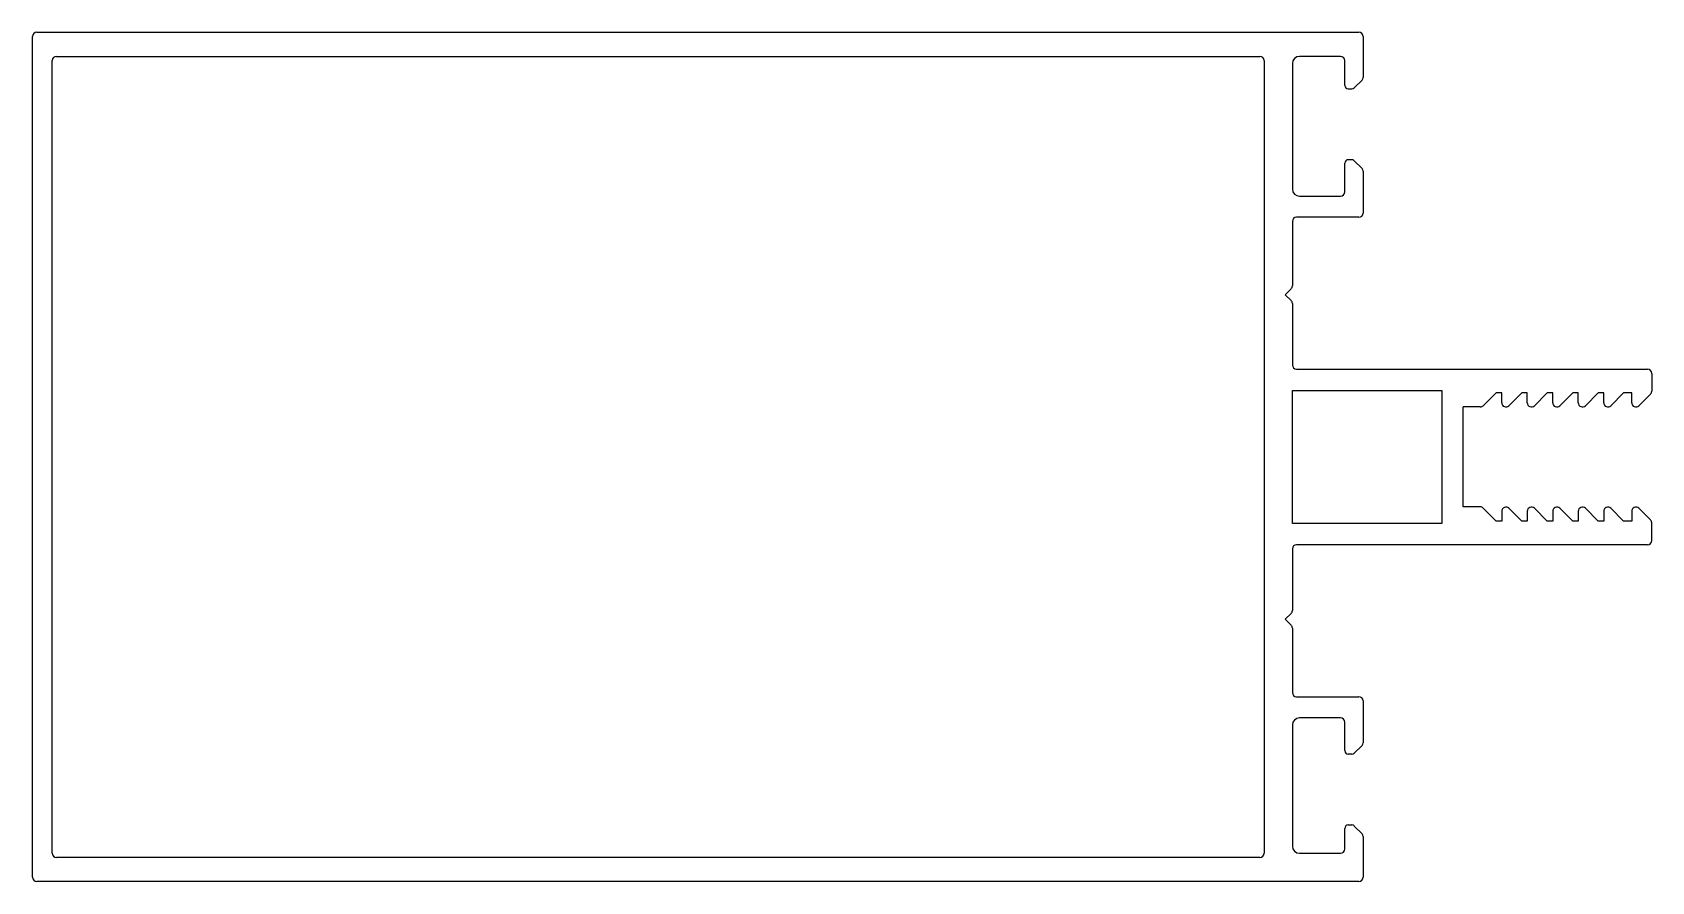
# Model space of a CAD drawing. Extents: x -56 to 58, y 147 to 207.
import ezdxf

# ---------------------------------------------------------------- set-up
doc = ezdxf.new("R2010")
doc.units = 0
doc.header["$LTSCALE"] = 5
doc.layers.get('0').update_dxf_attribs({"linetype": 'CONTINUOUS'})

msp = doc.modelspace()

# ---------------------------------------------------------------- linework, layer by layer
at = {"color": 0}
for p, q in [((-55.98, 147.26), (-55.98, 206.66)), ((-55.68, 206.96), (37.71, 206.96)), ((38.01, 206.66), (38.01, 203.76)), ((-54.58, 148.96), (-54.58, 204.96)), ((-54.28, 205.26), (30.71, 205.26)), ((31.01, 204.96), (31.01, 148.96)), ((33.01, 204.76), (33.01, 195.89)), ((36.41, 205.26), (33.51, 205.26)), ((36.71, 203.21), (36.71, 204.96)), ((37.38, 203.03), (37.94, 203.58)), ((36.96, 202.96), (37.21, 202.96)), ((37.21, 197.96), (36.96, 197.96)), ((37.94, 197.33), (37.38, 197.88)), ((36.71, 195.69), (36.71, 197.71)), ((38.01, 197.15), (38.01, 194.19)), ((33.51, 195.39), (36.41, 195.39)), ((33.01, 193.59), (33.01, 189.05)), ((37.71, 193.89), (33.31, 193.89)), ((32.92, 188.84), (32.51, 188.42)), ((32.51, 188.42), (32.92, 188.01)), ((33.01, 187.8), (33.01, 183.46)), ((33.31, 183.16), (58.09, 183.16)), ((58.39, 182.86), (58.39, 181.61)), ((33.01, 181.66), (43.57, 181.66)), ((33.01, 172.26), (33.01, 181.66)), ((43.57, 181.66), (43.57, 172.26)), ((46.49, 180.57), (47.4, 181.48)), ((47.8, 181.48), (47.4, 181.48)), ((47.8, 180.79), (47.8, 181.48)), ((48.31, 180.58), (49.21, 181.48)), ((49.6, 181.48), (49.21, 181.48)), ((49.6, 180.79), (49.6, 181.48)), ((50.11, 180.58), (51.01, 181.48)), ((51.4, 181.48), (51.01, 181.48)), ((51.4, 180.79), (51.4, 181.48)), ((51.91, 180.58), (52.81, 181.48)), ((53.2, 181.48), (52.81, 181.48)), ((53.2, 180.79), (53.2, 181.48)), ((53.71, 180.58), (54.61, 181.48)), ((55, 181.48), (54.61, 181.48)), ((55, 180.79), (55, 181.48)), ((55.51, 180.58), (56.41, 181.48)), ((56.98, 181.48), (56.41, 181.48)), ((56.98, 180.79), (56.98, 181.48)), ((57.49, 180.58), (58.3, 181.39)), ((45.07, 173.43), (45.07, 180.49)), ((46.28, 180.49), (45.07, 180.49)), ((46.28, 173.43), (45.07, 173.43)), ((46.49, 173.34), (47.4, 172.43)), ((47.8, 173.12), (47.8, 172.43)), ((48.31, 173.33), (49.21, 172.43)), ((49.6, 173.12), (49.6, 172.43)), ((50.11, 173.33), (51.01, 172.43)), ((51.4, 173.12), (51.4, 172.43)), ((51.91, 173.33), (52.81, 172.43)), ((53.2, 173.12), (53.2, 172.43)), ((53.71, 173.33), (54.61, 172.43)), ((55, 173.12), (55, 172.43)), ((55.51, 173.33), (56.41, 172.43)), ((56.98, 173.12), (56.98, 172.43)), ((57.49, 173.33), (58.3, 172.52)), ((43.57, 172.26), (33.01, 172.26)), ((47.8, 172.43), (47.4, 172.43)), ((49.6, 172.43), (49.21, 172.43)), ((51.4, 172.43), (51.01, 172.43)), ((53.2, 172.43), (52.81, 172.43)), ((55, 172.43), (54.61, 172.43)), ((56.98, 172.43), (56.41, 172.43)), ((58.39, 171.06), (58.39, 172.31)), ((33.01, 170.46), (33.01, 166.11)), ((58.09, 170.76), (33.31, 170.76)), ((32.92, 165.9), (32.51, 165.49)), ((32.51, 165.49), (32.92, 165.08)), ((33.01, 164.86), (33.01, 160.32)), ((33.31, 160.02), (37.71, 160.02)), ((38.01, 159.72), (38.01, 156.76)), ((33.01, 158.02), (33.01, 149.46)), ((36.41, 158.52), (33.51, 158.52)), ((36.71, 156.21), (36.71, 158.22)), ((37.21, 155.96), (36.96, 155.96)), ((37.94, 156.58), (37.38, 156.03)), ((36.71, 149.26), (36.71, 150.71)), ((36.96, 150.96), (37.21, 150.96)), ((37.38, 150.88), (37.94, 150.33)), ((38.01, 150.15), (38.01, 147.26)), ((33.51, 148.96), (36.41, 148.96)), ((30.71, 148.66), (-54.28, 148.66)), ((37.71, 146.96), (-55.68, 146.96))]:
    msp.add_line(p, q, dxfattribs=at)
for centre, radius, start, end in [((-55.68, 206.66), 0.3, 90, 180), ((37.71, 206.66), 0.3, 0, 90), ((-54.28, 204.96), 0.3, 90, 180), ((30.71, 204.96), 0.3, 0, 90), ((33.51, 204.76), 0.5, 90, 180), ((36.41, 204.96), 0.3, 0, 90), ((37.76, 203.76), 0.25, 315, 360), ((36.96, 203.21), 0.25, 180, 270), ((37.21, 203.21), 0.25, 270, 315), ((36.96, 197.71), 0.25, 90, 180), ((37.21, 197.71), 0.25, 45, 90), ((37.76, 197.15), 0.25, 0, 45), ((33.51, 195.89), 0.5, 180, 270), ((36.41, 195.69), 0.3, 270, 0), ((33.31, 193.59), 0.3, 90, 180), ((37.71, 194.19), 0.3, 270, 0), ((32.71, 189.05), 0.3, 315, 0), ((32.71, 187.8), 0.3, 0, 45), ((33.31, 183.46), 0.3, 180, 270), ((58.09, 182.86), 0.3, 0, 90), ((48.1, 180.79), 0.3, 180, 315.0498), ((49.9, 180.79), 0.3, 180, 315.0498), ((51.7, 180.79), 0.3, 180, 315.0498), ((53.5, 180.79), 0.3, 180, 315.0498), ((55.3, 180.79), 0.3, 180, 315.0498), ((57.28, 180.79), 0.3, 180, 315.0498), ((58.09, 181.61), 0.3, 315.0498, 360), ((46.28, 180.79), 0.3, 270, 315.0498), ((46.28, 173.13), 0.3, 44.9502, 90), ((48.1, 173.12), 0.3, 44.9502, 180), ((49.9, 173.12), 0.3, 44.9502, 180), ((51.7, 173.12), 0.3, 44.9502, 180), ((53.5, 173.12), 0.3, 44.9502, 180), ((55.3, 173.12), 0.3, 44.9502, 180), ((57.28, 173.12), 0.3, 44.9502, 180), ((58.09, 172.31), 0.3, 0, 44.9502), ((33.31, 170.46), 0.3, 90, 180), ((58.09, 171.06), 0.3, 270, 360), ((32.71, 166.11), 0.3, 315, 0), ((32.71, 164.86), 0.3, 0, 45), ((33.31, 160.32), 0.3, 180, 270), ((37.71, 159.72), 0.3, 0, 90), ((33.51, 158.02), 0.5, 90, 180), ((36.41, 158.22), 0.3, 0, 90), ((37.76, 156.76), 0.25, 315, 0), ((36.96, 156.21), 0.25, 180, 270), ((37.21, 156.21), 0.25, 270, 315), ((36.96, 150.71), 0.25, 90, 180), ((37.21, 150.71), 0.25, 45, 90), ((37.76, 150.15), 0.25, 0, 45), ((-54.28, 148.96), 0.3, 180, 270), ((30.71, 148.96), 0.3, 270, 0), ((33.51, 149.46), 0.5, 180, 270), ((36.41, 149.26), 0.3, 270, 0), ((-55.68, 147.26), 0.3, 180, 270), ((37.71, 147.26), 0.3, 270, 360)]:
    msp.add_arc(centre, radius, start, end, dxfattribs=at)

doc.saveas('drawing.dxf')
